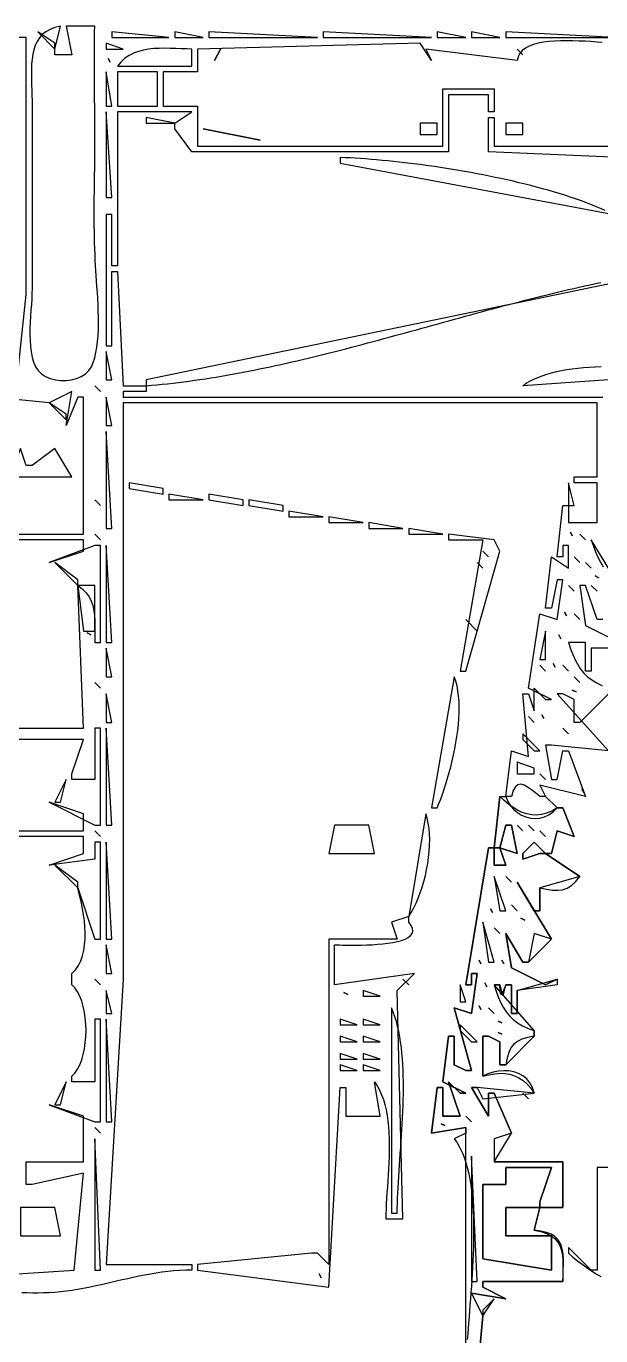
# Model space of a CAD drawing. Extents: x 0 to 1224, y 0 to 793.
# Drawn here: x 458 to 558.7, y 180.5 to 410 of the extents above; entities that cross this region are included whole.
import ezdxf

# ---------------------------------------------------------------- set-up
doc = ezdxf.new("R2010")
doc.units = 0
for name, color, linetype in [('C30', 30, 'CONTINUOUS'), ('C36', 36, 'CONTINUOUS'), ('C7', 7, 'CONTINUOUS')]:
    doc.layers.add(name, color=color, linetype=linetype)

msp = doc.modelspace()

# ---------------------------------------------------------------- linework, layer by layer
at = {"layer": 'C30'}
msp.add_lwpolyline([(468.666656, 303.666656), (469.333344, 303.333344), (468.666656, 303.666656)], dxfattribs=at)
at = {"layer": 'C36'}
msp.add_lwpolyline([(555.333313, 276.333344), (555.666687, 275.666656), (555.333313, 276.333344)], dxfattribs=at)
at = {"layer": 'C7'}
for points in [[(470, 410), (465, 410), (466, 405), (463, 405), (463, 406), (464, 410), (463.01, 409.7718), (462.1539, 409.4467), (461.4223, 409.032), (460.8059, 408.535), (460.2952, 407.9629), (459.8807, 407.323), (459.5533, 406.6226), (459.3033, 405.8689), (459.1215, 405.0691), (458.9984, 404.2307), (458.9247, 403.3607), (458.8909, 402.4665), (458.8876, 401.5554), (458.9055, 400.6346), (458.9351, 399.7114), (458.9671, 398.793), (458.9921, 397.8868), (459.0007, 397), (459, 364), (458.9837, 363.1301), (458.9409, 362.2007), (458.8805, 361.2227), (458.8113, 360.2066), (458.7424, 359.1633), (458.6826, 358.1034), (458.6409, 357.0378), (458.6261, 355.9771), (458.6472, 354.9321), (458.7131, 353.9135), (458.8328, 352.932), (459.0151, 351.9984), (459.269, 351.1235), (459.6034, 350.3179)], [(459.6033, 350.3179), (460.0512, 349.6382), (460.6518, 349.0719), (461.3774, 348.6188), (462.2001, 348.279), (463.0923, 348.0524), (464.0261, 347.9391), (464.9738, 347.9391), (465.9076, 348.0524), (466.7997, 348.279), (467.6225, 348.6188), (468.348, 349.0719), (468.9487, 349.6382), (469.3966, 350.3179), (469.7191, 351.0723), (469.9859, 351.8994), (470.201, 352.7907), (470.3688, 353.7375), (470.4935, 354.7311), (470.5794, 355.7631), (470.6308, 356.8247), (470.6518, 357.9075), (470.6467, 359.0026), (470.6198, 360.1017), (470.5754, 361.196), (470.5177, 362.2769), (470.4509, 363.3359), (470.3793, 364.3643), (470.3073, 365.3535), (470.2389, 366.2949), (470.1785, 367.1799), (470.1304, 368), (470.0817, 369.005), (470.0396, 370.0082), (470.0038, 371.0099), (469.974, 372.0102), (469.9499, 373.0094), (469.9311, 374.0078), (469.9173, 375.0055), (469.9082, 376.0029), (469.9035, 377.0001), (469.9029, 377.9973), (469.9061, 378.9949), (469.9126, 379.993), (469.9223, 380.9919), (469.9348, 381.9918), (469.9498, 382.993), (469.967, 383.9956), (469.9861, 385), (470.0034, 386.0067), (470.0159, 387.0125), (470.024, 388.0172), (470.0282, 389.0211), (470.029, 390.024), (470.0267, 391.0262), (470.0218, 392.0277), (470.0148, 393.0285), (470.0061, 394.0287), (469.9961, 395.0283), (469.9853, 396.0275), (469.9742, 397.0262), (469.9632, 398.0246), (469.9527, 399.0227), (469.9432, 400.0205), (469.9351, 401.0182), (469.9288, 402.0158), (469.9249, 403.0133), (469.9238, 404.0109), (469.9259, 405.0085), (469.9316, 406.0063), (469.9414, 407.0042), (469.9558, 408.0025), (469.9751, 409.001), (470, 410)], [(460, 409), (463, 406), (463, 407), (460, 409)], [(473, 409), (473, 408), (483, 408), (473, 409)], [(484, 409), (484, 408), (489, 408), (484, 409)], [(490, 409), (490, 408), (509, 408), (490, 409)], [(510, 409), (510, 408), (529, 408), (510, 409)], [(530, 409), (530, 408), (535, 408), (530, 409)], [(536, 409), (536, 408), (541, 408), (536, 409)], [(542, 409), (542, 408), (561, 408), (542, 409)], [(456.396606, 348.027771), (458, 363), (458, 408), (419, 408)], [(472, 407), (472, 406), (475, 406), (472, 407)], [(558.9024, 407.1572), (557.9478, 407.2233), (556.9447, 407.2896), (555.9051, 407.3505), (554.8409, 407.4009), (553.7639, 407.4353), (552.686, 407.4484), (551.619, 407.4348), (550.5749, 407.3893), (549.5654, 407.3065), (548.6026, 407.1809), (547.6981, 407.0074), (546.864, 406.7806), (546.112, 406.495), (545.454, 406.1454), (544.902, 405.7265), (544.4677, 405.2328), (544.1631, 404.6591), (544, 404), (528, 406), (529, 404), (527, 407), (488, 406)], [(488, 406), (488, 402), (482, 402), (482, 396), (488, 396), (488, 389), (531, 389), (531, 399), (540, 399), (540, 395), (539, 395), (539, 398), (532, 398), (532, 388), (487, 388), (484, 392), (484, 393), (487, 395), (474, 395), (474, 368), (473, 368), (473, 377), (472, 377), (472, 354), (473, 354), (473, 367), (474, 367), (475, 347), (479, 347), (479, 346), (475, 346), (475, 345), (559, 345)], [(472.333344, 404.333344), (472.666656, 403.666656), (472.333344, 404.333344)], [(474, 403), (487, 403), (487, 406), (486.0783, 406.0124), (485.1359, 406.0425), (484.1791, 406.0791), (483.2148, 406.1112), (482.2494, 406.1277), (481.2897, 406.1175), (480.3422, 406.0695), (479.4137, 405.9728), (478.5107, 405.8162), (477.6398, 405.5887), (476.8078, 405.2792), (476.0211, 404.8766), (475.2865, 404.3699), (474.6106, 403.7481), (474, 403)], [(492, 406), (491, 404), (492, 406)], [(544, 406), (545, 405), (544, 406)], [(472, 402), (472, 396), (473, 396), (472, 402)], [(474, 402), (474, 396), (481, 396), (481, 402), (474, 402)], [(472, 395), (472, 380), (473, 380), (472, 395)], [(479, 394), (479, 393), (484, 393), (479, 394)], [(527, 393), (527, 391), (530, 391), (530, 393), (527, 393)], [(562, 387), (539, 388), (539, 394), (540, 394), (540, 389), (561, 389)], [(542, 393), (542, 391), (545, 391), (545, 393), (542, 393)], [(489, 392), (499, 390), (489, 392)], [(513, 387), (513, 386), (561, 377)], [(559.4195, 377.7265), (558.5977, 378.0796), (557.756, 378.4261), (556.8952, 378.7658), (556.0161, 379.0988), (555.1197, 379.4251), (554.2068, 379.7447), (553.2782, 380.0575), (552.3347, 380.3635), (551.3773, 380.6628), (550.4067, 380.9554), (549.4238, 381.2412), (548.4295, 381.5203), (547.4245, 381.7925), (546.4099, 382.0581), (545.3863, 382.3168), (544.3546, 382.5688), (543.3158, 382.814), (542.2706, 383.0524), (541.2198, 383.2841), (540.1644, 383.5089), (539.1052, 383.727), (538.043, 383.9383), (536.9787, 384.1427), (535.9131, 384.3404), (534.847, 384.5312), (533.7814, 384.7153), (532.717, 384.8925), (531.6548, 385.0629), (530.5955, 385.2265), (529.54, 385.3832), (528.4892, 385.5332), (527.4438, 385.6763), (526.4049, 385.8125), (525.3731, 385.9419), (524.3493, 386.0645), (523.3344, 386.1802), (522.3293, 386.2891), (521.3348, 386.3911), (520.3517, 386.4862), (519.3808, 386.5745), (518.4231, 386.6559), (517.4794, 386.7305), (516.5505, 386.7981), (515.6372, 386.8589), (514.7405, 386.9128), (513.8611, 386.9598), (513, 387)], [(585, 370), (479, 348), (479, 347), (479.9417, 347.0784), (480.8838, 347.1638), (481.8262, 347.256), (482.7688, 347.3548), (483.7117, 347.4602), (484.6549, 347.572), (485.5983, 347.6901), (486.542, 347.8143), (487.486, 347.9445), (488.4302, 348.0806), (489.3747, 348.2224), (490.3194, 348.3699), (491.2643, 348.5228), (492.2095, 348.681), (493.1549, 348.8445), (494.1005, 349.013), (495.0464, 349.1865), (495.9925, 349.3647), (496.9388, 349.5477), (497.8853, 349.7352), (498.832, 349.9271), (499.7789, 350.1232), (500.726, 350.3236), (501.6733, 350.5279), (502.6207, 350.7361), (503.5684, 350.9481), (504.5162, 351.1636), (505.4643, 351.3827), (506.4124, 351.605), (507.3608, 351.8306), (508.3093, 352.0593), (509.258, 352.291), (510.2068, 352.5254), (511.1558, 352.7625), (512.1049, 353.0022), (513.0541, 353.2443), (514.0035, 353.4886), (514.953, 353.7351), (515.9027, 353.9837), (516.8525, 354.2341), (517.8024, 354.4862), (518.7524, 354.74), (519.7025, 354.9953), (520.6527, 355.2519), (521.603, 355.5097), (522.5534, 355.7686), (523.5039, 356.0285), (524.4545, 356.2891), (525.4052, 356.5505), (526.3559, 356.8124), (527.3068, 357.0748), (528.2577, 357.3374), (529.2086, 357.6002), (530.1597, 357.863), (531.1108, 358.1257), (532.0619, 358.3881), (533.0131, 358.6502), (533.9643, 358.9117), (534.9156, 359.1726), (535.8669, 359.4328), (536.8182, 359.692), (537.7696, 359.9502), (538.721, 360.2072), (539.6724, 360.4629), (540.6238, 360.7171), (541.5753, 360.9698), (542.5267, 361.2208), (543.4781, 361.4699), (544.4296, 361.717), (545.381, 361.9621), (546.3324, 362.2049), (547.2838, 362.4453), (548.2352, 362.6833), (549.1866, 362.9185), (550.1379, 363.1511), (551.0892, 363.3807), (552.0404, 363.6072), (552.9916, 363.8306), (553.9428, 364.0507), (554.8939, 364.2674), (555.845, 364.4805), (556.796, 364.6899), (557.7469, 364.8954), (558.6978, 365.097)], [(472, 353), (472, 348), (473, 348), (472, 353)], [(560, 348), (545, 347), (545.5913, 347.4138), (546.2279, 347.7951), (546.9076, 348.1451), (547.6284, 348.4648), (548.3882, 348.7554), (549.1851, 349.0179), (550.0168, 349.2534), (550.8816, 349.463), (551.7771, 349.6479), (552.7016, 349.809), (553.6528, 349.9476), (554.6287, 350.0646), (555.6273, 350.1613), (556.6466, 350.2386), (557.6845, 350.2977), (558.7389, 350.3397)], [(470, 347), (471, 346), (470, 347)], [(462, 344), (452, 345), (452, 321), (468, 321), (468, 345), (467, 345), (465, 340), (466, 346), (462, 344)], [(472, 345), (472, 340), (473, 340), (472, 345)], [(563, 296), (555, 288), (554, 288), (554, 292), (552, 293), (551, 293), (560, 283), (550, 284), (549, 284), (550, 278), (551, 278), (552, 283), (553, 283), (556, 275), (548, 277), (549, 275), (548, 275), (547.2418, 275.6248), (546.5234, 276.1969), (545.8495, 276.672), (545.2246, 277.0055), (544.6534, 277.1533), (544.1407, 277.071), (543.6911, 276.7142), (543.3093, 276.0387), (543, 275), (542, 275), (543, 283), (546, 282), (545, 293), (546, 293), (547, 290), (547, 294), (549, 292), (550, 292), (546, 294), (548, 307), (551, 306), (552, 313), (551, 313), (550, 308), (549, 308), (550, 317), (553, 315), (553, 319), (552, 319), (552, 317), (551, 317), (552, 326), (553, 326), (553, 323), (558, 323), (558, 330), (554, 330), (554, 331), (558, 331), (558, 344), (475, 344), (474.992279, 243), (472, 193), (487, 193), (487, 192), (485.9291, 191.9833), (484.8707, 191.9351), (483.8239, 191.8579), (482.7879, 191.7543), (481.7617, 191.6268), (480.7447, 191.478), (479.7358, 191.3106), (478.7342, 191.1271), (477.7392, 190.93), (476.7499, 190.722), (475.7653, 190.5055), (474.7848, 190.2833), (473.8073, 190.0578), (472.8322, 189.8317), (471.8584, 189.6075), (470.8853, 189.3878), (469.9118, 189.1751), (468.9373, 188.9721), (467.9608, 188.7814), (466.9815, 188.6054), (465.9985, 188.4468), (465.011, 188.3081), (464.0182, 188.192), (463.0192, 188.101), (462.0131, 188.0376), (460.9992, 188.0046), (460.06, 187.9941), (459.1143, 187.9939), (458.1623, 188.0031), (457.2045, 188.0212)], [(462, 344), (465, 341), (465, 342), (462, 344)], [(472, 339), (472, 322), (473, 322), (472, 339)], [(457, 336), (455, 331), (466, 331), (463, 336), (459, 333), (458, 333), (457, 336)], [(476, 330), (476, 329), (482, 328), (482, 329), (476, 330)], [(553, 330), (553, 326), (554, 326), (553, 330)], [(470, 327), (471, 326), (470, 327)], [(483, 328), (483, 327), (489, 327), (483, 328)], [(490, 328), (490, 327), (496, 326), (496, 327), (490, 328)], [(497, 327), (497, 326), (503, 325), (503, 326), (497, 327)], [(504, 325), (504, 324), (510, 324), (504, 325)], [(511, 324), (511, 323), (517, 323), (511, 324)], [(518, 323), (518, 322), (524, 322), (518, 323)], [(525, 322), (525, 321), (531, 321), (525, 322)], [(553.333313, 321.333344), (553.666687, 320.666656), (553.333313, 321.333344)], [(439, 287), (468, 287), (467, 312), (467.8147, 311.3894), (468.4711, 310.7263), (468.986, 310.0142), (469.376, 309.2568), (469.6577, 308.4577), (469.8479, 307.6205), (469.9632, 306.7488), (470.0203, 305.8463), (470.0358, 304.9165), (470.0265, 303.9631), (470.009, 302.9897), (470, 302), (471, 302), (471, 319), (470, 319), (462, 316), (468, 318), (468, 320), (414, 320)], [(470, 321), (471, 320), (470, 321)], [(532, 321), (532, 320), (538, 320), (534, 297), (535, 297), (541, 318), (540, 320), (532, 321)], [(555, 321), (556, 320), (555, 321)], [(560, 315), (557, 320), (557.3638, 318.9056), (557.7414, 317.8872), (558.1465, 316.9439), (558.5925, 316.0748), (559.093, 315.2791)], [(472, 319), (472, 302), (473, 302), (472, 319)], [(538, 318), (539, 317), (538, 318)], [(554, 317), (555, 316), (554, 317)], [(463, 316), (467, 312), (467, 313), (463, 316)], [(537, 316), (538, 315), (537, 316)], [(556, 316), (557, 315), (556, 316)], [(557.666687, 313.666656), (558.333313, 313.333344), (557.666687, 313.666656)], [(467, 312), (468, 304), (470, 304), (470, 312), (467, 312)], [(559, 306), (558, 306), (556, 312), (555, 312), (556, 305), (564, 301), (557, 301), (557, 297), (556, 297), (556, 302), (553, 302), (553.3693, 300.9029), (553.7547, 299.8939), (554.1686, 298.9683), (554.6235, 298.1213), (555.1318, 297.3483), (555.706, 296.6445), (556.3584, 296.0053), (557.1016, 295.4259), (557.948, 294.9017), (558.9099, 294.4279)], [(553, 312), (554, 311), (553, 312)], [(557, 312), (558, 311), (557, 312)], [(535, 306), (537, 304), (535, 306)], [(552.333313, 307.333344), (552.666687, 306.666656), (552.333313, 307.333344)], [(554, 307), (555, 306), (554, 307)], [(549, 304), (548, 299), (549, 299), (549, 304)], [(551.333313, 303.333344), (551.666687, 302.666656), (551.333313, 303.333344)], [(472, 301), (472, 296), (473, 296), (472, 301)], [(548, 298), (549, 297), (548, 298)], [(550.333313, 298.333344), (550.666687, 297.666656), (550.333313, 298.333344)], [(552, 298), (553, 297), (552, 298)], [(470, 295), (471, 294), (470, 295)], [(533, 296), (529, 273), (530, 273), (530.3048, 273.7568), (530.6123, 274.5647), (530.9199, 275.4192), (531.2252, 276.3156), (531.5255, 277.2494), (531.8186, 278.216), (532.1017, 279.2109), (532.3726, 280.2293), (532.6286, 281.2668), (532.8674, 282.3188), (533.0863, 283.3807), (533.283, 284.4479), (533.4549, 285.5158), (533.5996, 286.5798), (533.7145, 287.6354), (533.7972, 288.678), (533.8451, 289.7029), (533.8559, 290.7057), (533.827, 291.6817), (533.7559, 292.6264), (533.6401, 293.5351), (533.4772, 294.4034), (533.2646, 295.2265), (533, 296)], [(554, 296), (555, 295), (554, 296)], [(472, 293), (472, 288), (473, 288), (472, 293)], [(553.666687, 293.666656), (554.333313, 293.333344), (553.666687, 293.666656)], [(548.333313, 289.333344), (548.666687, 288.666656), (548.333313, 289.333344)], [(423, 269), (468, 269), (468, 272), (462, 274), (470, 270), (471, 270), (471, 287), (470, 287), (470, 278), (466, 278), (466, 279), (468, 285), (437, 285)], [(472, 287), (472, 270), (473, 270), (472, 287)], [(546, 289), (547, 288), (546, 289)], [(552, 287), (553, 286), (552, 287)], [(545, 286), (545, 285), (547, 283), (548, 283), (545, 286)], [(544, 281), (544, 280), (544, 279), (547, 279), (547, 280), (544, 281)], [(465, 278), (463, 274), (464, 274), (465, 278)], [(548, 279), (549, 278), (548, 279)], [(535, 174), (535, 206), (535, 216), (535, 217), (529, 216), (530, 224), (531, 224), (531, 219), (534, 219), (532, 225), (534, 223), (535, 223), (531, 225), (532, 233), (533, 233), (533, 228), (535, 227), (536, 227), (533, 238), (536, 237), (537, 244), (536, 244), (536, 242), (535, 242), (539, 266), (540, 266), (540, 263), (541, 263), (542, 263), (541, 266), (544, 265), (543, 270), (542, 270), (541, 266), (540, 266), (541, 275), (542, 275), (542.3721, 274.1511), (542.8523, 273.3952), (543.4256, 272.7384), (544.0771, 272.187), (544.792, 271.7472), (545.5552, 271.4254), (546.3519, 271.2278), (547.1671, 271.1605), (547.9861, 271.23), (548.7937, 271.4424), (549.5752, 271.8041), (550.3156, 272.3211), (551, 273), (552, 273), (554, 268), (551, 269), (550, 265), (549, 265), (547, 267), (545, 265), (545, 264), (548, 265), (549, 265), (555, 261), (548, 259), (548, 255), (547, 255), (544, 260), (550, 250), (547, 251), (546, 246), (545, 246), (542, 251), (543, 245), (549, 242), (551, 243), (551, 242), (544, 241), (544, 237), (543, 237), (543, 242), (542, 242), (541.6451, 241.0021), (541.3657, 240.4176), (541.1638, 240.3321), (541.0412, 240.831), (541, 242), (540, 242), (540.3198, 240.9125), (540.6774, 239.8991), (541.0812, 238.9592), (541.5399, 238.0921), (542.0618, 237.297), (542.6556, 236.5732), (543.3297, 235.9201), (544.0927, 235.3369), (544.953, 234.823), (545.9193, 234.3776), (547, 234), (547, 233), (545.8112, 232.7621), (544.834, 232.464), (544.0431, 232.0806), (543.4132, 231.5866), (542.9192, 230.9568), (542.5358, 230.1659), (542.2378, 229.1887), (542, 228), (541, 228), (541, 232), (539, 233), (538, 233), (538, 226), (539.0292, 226.2607), (540.0151, 226.4294), (540.958, 226.5011), (541.8584, 226.4709), (542.7166, 226.3341), (543.5329, 226.0857), (544.3078, 225.7209), (545.0415, 225.2348), (545.7346, 224.6225), (546.3873, 223.8792), (547, 223), (537, 224), (536, 224), (539, 219), (539, 223), (540, 223), (543, 216), (540, 215), (540, 211), (552, 211), (552, 203), (548, 203), (548, 204), (550, 210), (542, 210), (542, 207), (538, 207), (538, 194), (550, 192), (550, 198), (542, 198), (542, 203), (548, 203), (547, 199), (548.1786, 198.7577), (549.1598, 198.4326), (549.9612, 198.0268), (550.6006, 197.5423), (551.0958, 196.9814), (551.4646, 196.3461), (551.7247, 195.6388), (551.894, 194.8614), (551.9902, 194.0162), (552.0311, 193.1053), (552.0345, 192.1308), (552.0182, 191.095), (552, 190), (538, 190), (538, 189), (542, 187), (536, 188), (538, 184), (537, 173)], [(541, 275), (540, 266), (541, 266), (542, 270), (543, 270), (544, 265), (541, 266), (542, 263), (541, 263), (540, 263), (540, 266), (539, 266), (535, 242), (536, 242), (536, 244), (537, 244), (536, 237), (533, 238), (536, 227), (535, 227), (533, 228), (533, 233), (532, 233), (531, 225), (535, 223), (534, 223), (532, 225), (534, 219), (531, 219), (531, 224), (530, 224), (529, 216), (535, 217), (535, 216), (533, 215), (533.4142, 214.408), (533.7959, 213.771), (534.1463, 213.091), (534.4663, 212.37), (534.7572, 211.6101), (535.0199, 210.8132), (535.2556, 209.9814), (535.4654, 209.1168), (535.6504, 208.2214), (535.8117, 207.2973), (535.9503, 206.3464), (536.0674, 205.3708), (536.1641, 204.3726), (536.2415, 203.3537), (536.3006, 202.3163), (536.3425, 201.2624), (536.3684, 200.1939), (536.3794, 199.113), (536.3765, 198.0216), (536.3608, 196.9219), (536.3335, 195.8158), (536.2956, 194.7054), (536.2482, 193.5928), (536.1924, 192.4799), (536.1294, 191.3688), (536.0602, 190.2615), (535.9859, 189.1601), (535.9076, 188.0666), (535.8265, 186.9831), (535.7435, 185.9116), (535.6598, 184.8541), (535.5765, 183.8127), (535.4947, 182.7893), (535.4155, 181.7861), (535.34, 180.8051), (535.2692, 179.8483)], [(537, 173), (538, 184), (536, 188), (542, 187), (538, 189), (538, 190), (552, 190), (552.0429, 191.0546), (552.0879, 192.0588), (552.119, 193.0093), (552.1205, 193.9029), (552.0763, 194.7364), (551.9706, 195.5065), (551.7874, 196.21), (551.5108, 196.8438), (551.125, 197.4045), (550.614, 197.8889), (549.9619, 198.2939), (549.1528, 198.6163), (548.1708, 198.8527), (547, 199), (548, 203), (542, 203), (542, 198), (550, 198), (550, 192), (538, 194), (538, 207), (542, 207), (542, 210), (550, 210), (548, 204), (548, 203), (552, 203), (552, 211), (540, 211), (543, 216), (540, 223), (539, 223), (539, 219), (536, 224), (537, 224), (538, 222), (547, 223), (546.6964, 223.991), (546.2535, 224.829), (545.6886, 225.5194), (545.0193, 226.0676), (544.263, 226.4793), (543.4371, 226.7599), (542.5592, 226.915), (541.6467, 226.95), (540.717, 226.8705), (539.7877, 226.682), (538.8762, 226.3899), (538, 226), (538, 233), (539, 233), (541, 232), (541, 228), (542, 228), (547, 233), (547, 234), (540, 242), (541, 242), (541.2496, 240.7862), (541.4247, 240.1794), (541.5751, 240.1794), (541.7503, 240.7862), (542, 242), (543, 242), (543, 237), (544, 237), (544, 241), (551, 243), (549, 242), (543, 245), (542, 251), (545, 246), (546, 246), (550, 250), (544, 260), (547, 255), (548, 255), (548, 259), (549.1743, 258.7673), (550.212, 258.6172), (551.1384, 258.5774), (551.9794, 258.6756), (552.7604, 258.9392), (553.5071, 259.3961), (554.2451, 260.0738), (555, 261), (549, 265), (548, 265), (545, 264), (545, 265), (547, 267), (549, 265), (550, 265), (551, 269), (554, 268), (552, 273), (551, 273), (550.0738, 272.4614), (549.167, 272.0795), (548.2789, 271.846), (547.4088, 271.752), (546.5558, 271.7892), (545.7191, 271.9489), (544.8981, 272.2225), (544.0919, 272.6015), (543.2997, 273.0773), (542.5209, 273.6414), (541.7545, 274.2851), (541, 275)], [(549, 275), (551, 273), (549, 275)], [(528, 272), (525, 254), (522, 253), (523, 250), (511, 250), (511, 193), (509, 195), (508, 195), (488, 193), (488, 192), (511, 189), (513, 224), (514, 224), (514, 219), (520, 219), (519, 225), (519.4784, 224.3001), (519.898, 223.5472), (520.2621, 222.7454), (520.5739, 221.8987), (520.837, 221.0113), (521.0545, 220.0872), (521.2298, 219.1304), (521.3664, 218.1452), (521.4675, 217.1356), (521.5366, 216.1057), (521.5769, 215.0595), (521.5918, 214.0012), (521.5847, 212.9349), (521.5589, 211.8645), (521.5177, 210.7944), (521.4646, 209.7284), (521.4028, 208.6708), (521.3357, 207.6256), (521.2668, 206.5969), (521.1992, 205.5887), (521.1364, 204.6052), (521.0817, 203.6505), (521.0385, 202.7287), (521.0102, 201.8438), (521, 201), (524, 201), (523, 241), (526, 244), (512, 242), (512, 249), (512.3755, 248.9965), (512.8763, 248.988), (513.4867, 248.9776), (514.1914, 248.9683), (514.9751, 248.9631), (515.8222, 248.9649), (516.7173, 248.9768), (517.6452, 249.0019), (518.5902, 249.0431), (519.5371, 249.1034), (520.4704, 249.1859), (521.3747, 249.2935), (522.2346, 249.4293), (523.0346, 249.5963), (523.7595, 249.7975), (524.3936, 250.036), (524.9217, 250.3146), (525.3284, 250.6365), (525.5981, 251.0046), (525.7156, 251.422), (525.6653, 251.8917), (525.4319, 252.4167), (525, 253), (525, 254), (525.4519, 254.7019), (525.8833, 255.4747), (526.2922, 256.3106), (526.6764, 257.2019), (527.0336, 258.141), (527.3618, 259.1202), (527.6587, 260.1317), (527.9223, 261.168), (528.1503, 262.2213), (528.3406, 263.2839), (528.491, 264.3482), (528.5994, 265.4065), (528.6636, 266.451), (528.6815, 267.4742), (528.6509, 268.4682), (528.5695, 269.4255), (528.4354, 270.3384), (528.2462, 271.1991), (528, 272)], [(470, 269), (471, 268), (470, 269)], [(512, 270), (511, 265), (519, 265), (518, 270), (512, 270)], [(544, 270), (545, 269), (544, 270)], [(546, 270), (547, 269), (546, 270)], [(548, 269), (549, 268), (548, 269)], [(451, 191), (466.396606, 192.027786), (468, 209), (459, 207), (458, 207), (458, 211), (468, 211), (468, 219), (462, 221), (470, 218), (471, 218), (471, 236), (470, 236), (470, 225), (466, 225), (466, 226), (466.517, 226.5442), (466.9732, 227.2101), (467.3685, 227.9824), (467.7031, 228.846), (467.9768, 229.7855), (468.1897, 230.7859), (468.3417, 231.8319), (468.433, 232.9083), (468.4634, 234), (468.433, 235.0916), (468.3417, 236.168), (468.1897, 237.214), (467.9768, 238.2144), (467.7031, 239.1539), (467.3685, 240.0175), (466.9732, 240.7898), (466.517, 241.4557), (466, 242), (466, 243), (466, 244), (466.6136, 244.6371), (467.1195, 245.3696), (467.525, 246.1856), (467.8374, 247.0733), (468.0641, 248.0209), (468.2123, 249.0164), (468.2896, 250.0479), (468.3031, 251.1038), (468.2603, 252.172), (468.1685, 253.2407), (468.0351, 254.2981), (467.8673, 255.3323), (467.6725, 256.3314), (467.4582, 257.2837), (467.2315, 258.1771), (467, 259), (470, 250), (471, 250), (471, 267), (470, 267), (470, 264), (462, 263), (468, 265), (468, 268), (424, 268)], [(472, 267), (472, 250), (473, 250), (472, 267)], [(463, 263), (467, 259), (467, 260), (463, 263)], [(540, 261), (541, 255), (542, 255), (540, 261)], [(542, 261), (543, 260), (542, 261)], [(539.333313, 255.333328), (539.666687, 254.666672), (539.333313, 255.333328)], [(543, 256), (544, 255), (543, 256)], [(538, 253), (539, 246), (540, 246), (538, 253)], [(544.666687, 253.666672), (545.333313, 253.333328), (544.666687, 253.666672)], [(540, 252), (541, 251), (540, 252)], [(472, 249), (472, 244), (473, 244), (472, 249)], [(537.333313, 246.333328), (537.666687, 245.666672), (537.333313, 246.333328)], [(541.333313, 246.333328), (541.666687, 245.666672), (541.333313, 246.333328)], [(470, 243), (471, 242), (470, 243)], [(472, 241), (472, 237), (473, 237), (472, 241)], [(517, 241), (517, 240), (520, 240), (517, 241)], [(524, 243), (525, 242), (524, 243)], [(534, 242), (534, 239), (535, 239), (534, 242)], [(538.333313, 242.333328), (538.666687, 241.666672), (538.333313, 242.333328)], [(513.666687, 240.666672), (514.333313, 240.333328), (513.666687, 240.666672)], [(522, 238), (522, 202), (523, 202), (523.0064, 202.8543), (523.0248, 203.732), (523.054, 204.6318), (523.0929, 205.552), (523.1402, 206.4913), (523.1947, 207.4482), (523.2554, 208.4213), (523.3209, 209.4092), (523.3901, 210.4104), (523.4618, 211.4234), (523.5348, 212.4469), (523.6079, 213.4794), (523.68, 214.5194), (523.7498, 215.5656), (523.8162, 216.6164), (523.8779, 217.6704), (523.9338, 218.7262), (523.9828, 219.7824), (524.0235, 220.8375), (524.0548, 221.8901), (524.0756, 222.9386), (524.0846, 223.9818), (524.0806, 225.0181), (524.0626, 226.0461), (524.0291, 227.0644), (523.9792, 228.0715), (523.9116, 229.066), (523.825, 230.0464), (523.7184, 231.0113), (523.5905, 231.9593), (523.4402, 232.8889), (523.2662, 233.7987), (523.0674, 234.6872), (522.8425, 235.5531), (522.5905, 236.3948), (522.31, 237.2109), (522, 238)], [(537.333313, 238.333328), (537.666687, 237.666672), (537.333313, 238.333328)], [(539, 238), (540, 237), (539, 238)], [(472, 236), (472, 218), (473, 218), (472, 236)], [(513, 236), (513, 235), (516, 235), (513, 236)], [(517, 236), (517, 235), (520, 235), (517, 236)], [(534, 235), (534, 234), (536, 232), (537, 232), (534, 235)], [(540.666687, 235.666672), (541.333313, 235.333328), (540.666687, 235.666672)], [(513, 233), (513, 232), (516, 232), (513, 233)], [(517, 233), (517, 232), (520, 232), (517, 233)], [(540.666687, 233.666672), (541.333313, 233.333328), (540.666687, 233.666672)], [(513, 230), (513, 229), (516, 229), (513, 230)], [(517, 230), (517, 229), (520, 229), (517, 230)], [(513, 228), (513, 227), (516, 227), (513, 228)], [(517, 228), (517, 227), (520, 227), (517, 228)], [(465, 225), (463, 221), (464, 221), (465, 225)], [(545, 223), (546, 222), (545, 223)], [(535, 219), (536, 218), (535, 219)], [(470, 217), (471, 216), (470, 217)], [(530.666687, 217.666672), (531.333313, 217.333328), (530.666687, 217.666672)], [(470, 215), (470, 192), (471, 192), (470, 215)], [(536, 212), (536, 190), (537, 190), (536, 212)], [(558, 210), (558, 192), (557, 192), (553, 196), (553, 195), (553.7908, 194.3057), (554.5874, 193.6488), (555.3905, 193.0286), (556.2006, 192.4442), (557.0186, 191.8948), (557.8452, 191.3795), (558.6811, 190.8976)], [(560, 210), (558, 210)], [(457, 203), (457, 198), (464, 198), (463, 203), (457, 203)], [(509.333344, 191.333328), (509.666656, 190.666672), (509.333344, 191.333328)], [(540, 187), (538, 185), (538, 184), (540, 187)]]:
    msp.add_lwpolyline(points, dxfattribs=at)

doc.saveas('drawing.dxf')
